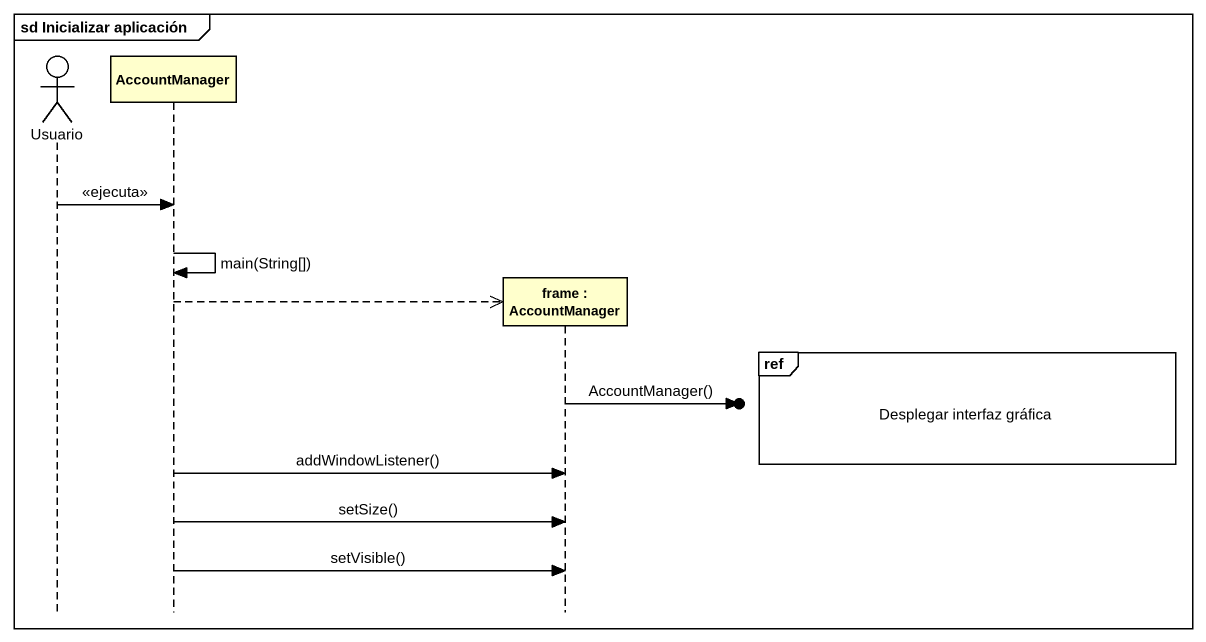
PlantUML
@startuml
mainframe sd Inicializar aplicación
hide footbox
actor Usuario
participant AccountManager
participant "frame : AccountManager" as frame_

Usuario -> AccountManager : <<ejecuta>>
AccountManager -> AccountManager : main(String[])
AccountManager -->> frame_ **
ref over frame_ : Desplegar interfaz gráfica
frame_ ->o] : AccountManager()
AccountManager -> frame_ : addWindowListener()
AccountManager -> frame_ : setSize()
AccountManager -> frame_ : setVisible()
@enduml
